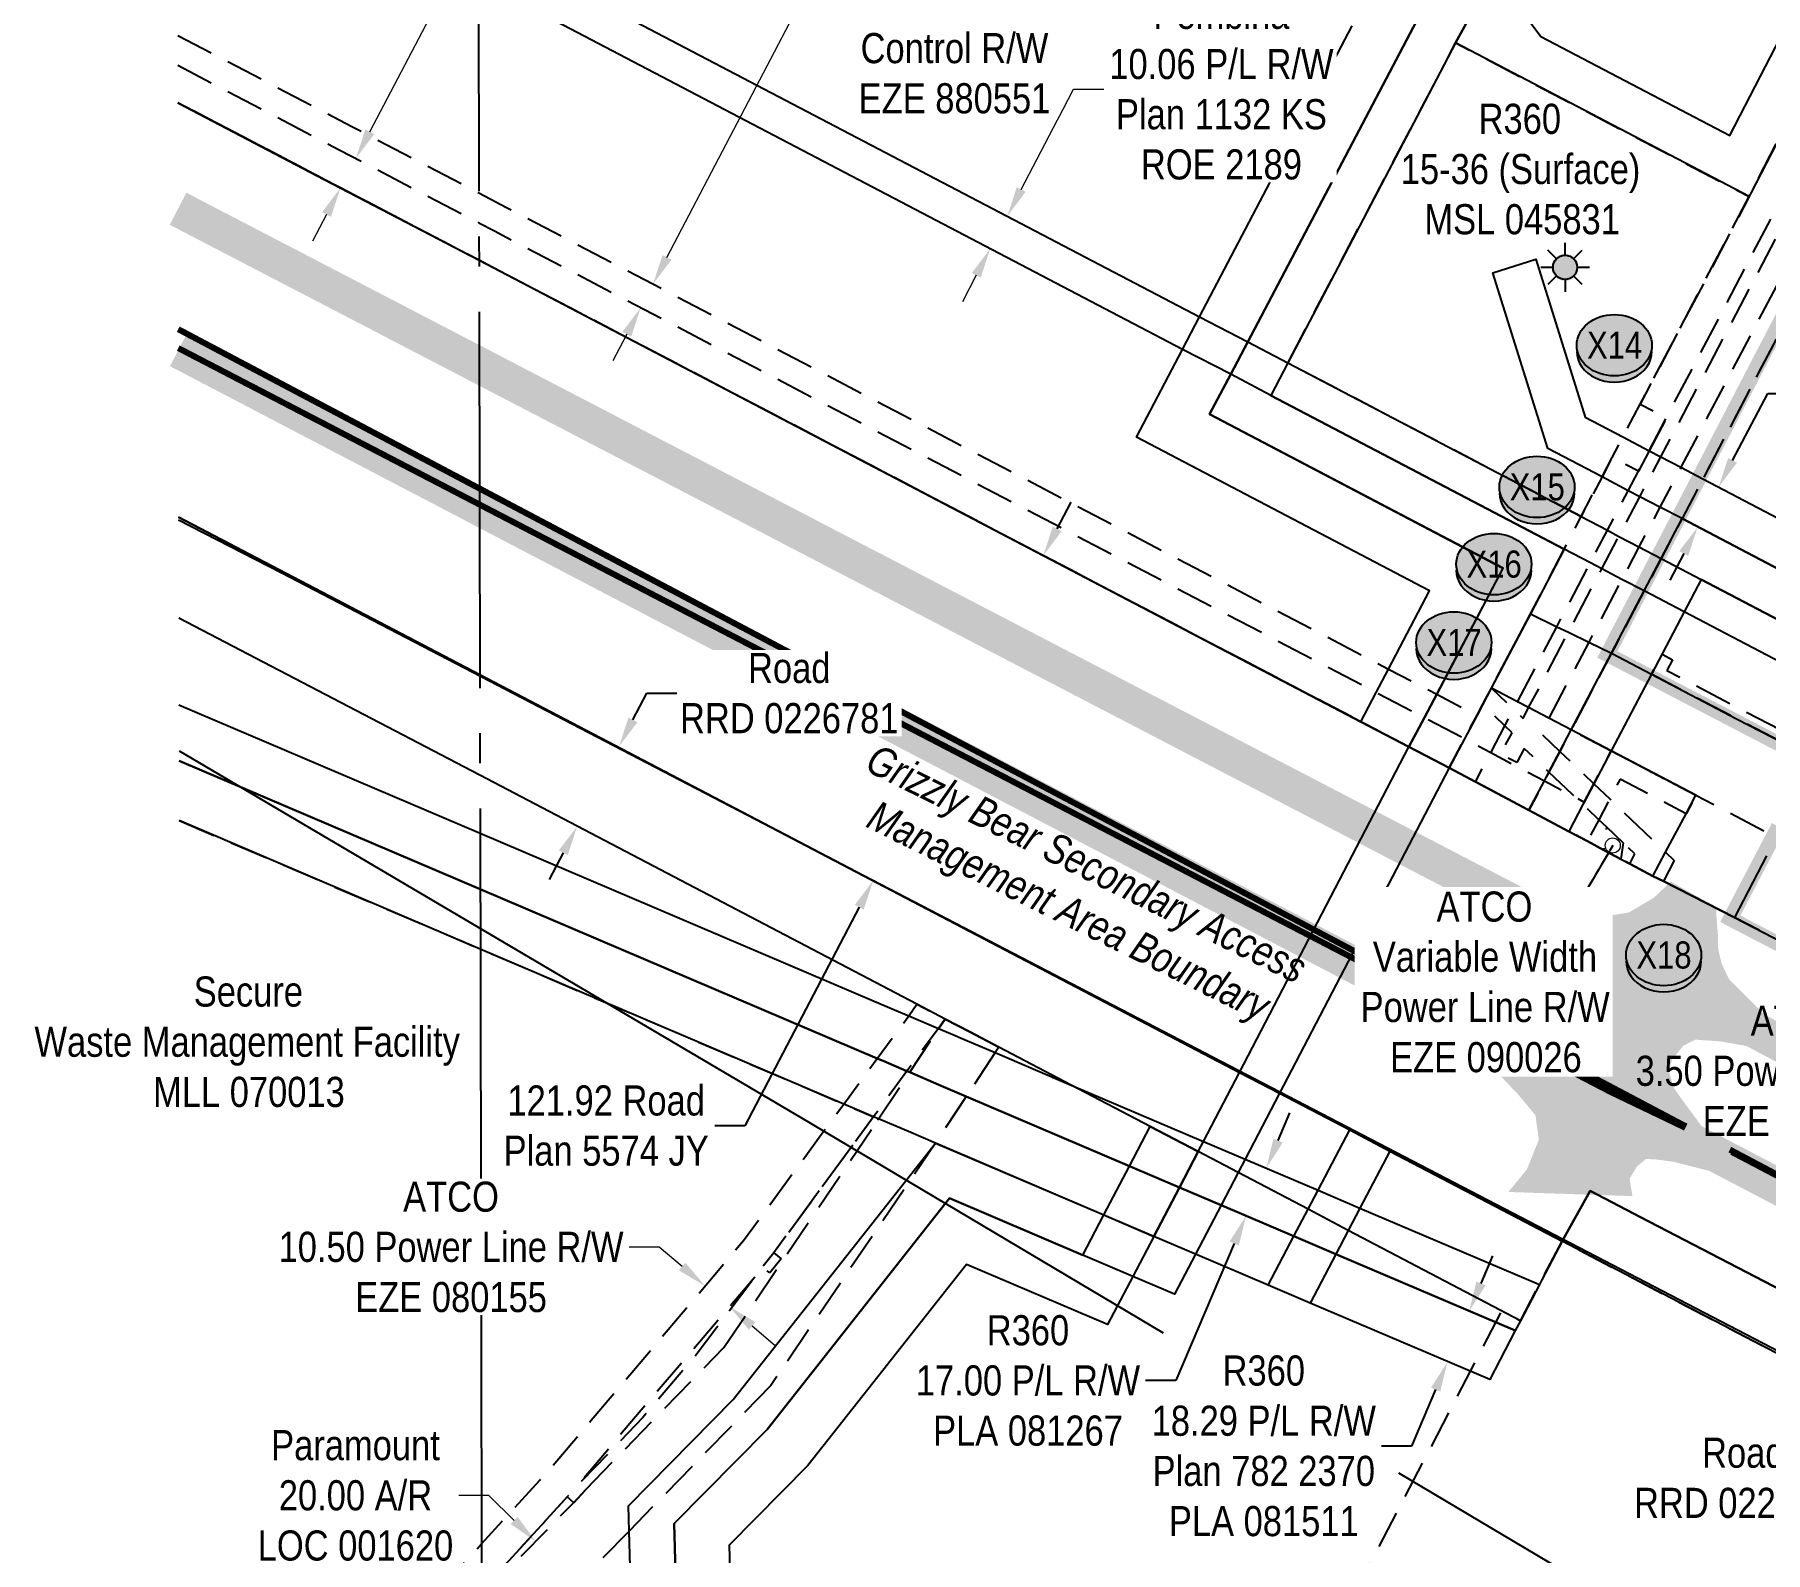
# Model space of a CAD drawing. Extents: x 507881 to 521259, y 6022177 to 6031356.
# Drawn here: x 508687 to 509262, y 6028867 to 6029371 of the extents above; entities that cross this region are included whole.
import ezdxf
from ezdxf.enums import TextEntityAlignment as Align

# ---------------------------------------------------------------- set-up
doc = ezdxf.new("R2010")
doc.units = 0
doc.header["$LTSCALE"] = 5
doc.header["$PDMODE"] = 3
doc.header["$PDSIZE"] = 30
for name, pattern in [('DASHDOT2', [12.7, 6.35, -3.175, 0, -3.175]), ('foc-ACCESSROAD', [3.75, 2.5, -1.25]), ('foc-FLOWLINE', [3.75, 2.5, -1.25]), ('foc-QUARTERLINE', [33, 25, -3, 2, -3])]:
    doc.linetypes.add(name, pattern=pattern)
doc.layers.get('Defpoints').update_dxf_attribs({"color": 9})
for name, color, linetype in [('AS-ROADS', 254, 'Continuous'), ('AS-TELUS', 224, 'foc-TEL'), ('AS-WILDLIFE', 131, 'DASHDOT2'), ('C-RW', 13, 'Continuous'), ('F-AR', 190, 'foc-ACCESSROAD'), ('F-EZE', 190, 'foc-FLOWLINE'), ('F-RW', 190, 'Continuous'), ('F-WS', 190, 'foc-ACCESSROAD'), ('F-WS-S', 190, 'Continuous'), ('L-QSEC', 8, 'foc-QUARTERLINE'), ('L-TITLEDB', 4, 'Continuous'), ('L-TITLEDB-T', 4, 'Continuous'), ('P-CROSSINGS', 250, 'Continuous')]:
    doc.layers.add(name, color=color, linetype=linetype)
for name, color, linetype, lineweight in [('F-AR-T', 190, 'Continuous', 9), ('F-EZE-T', 190, 'Continuous', 9), ('F-RW-T', 190, 'Continuous', 9)]:
    doc.layers.add(name, color=color, linetype=linetype, lineweight=lineweight)
doc.layers.add('P-PROPOSED-WL1', color=7, linetype='Continuous', true_color=0xff1414)
doc.layers.add('P-PROPOSED-WL5', color=7, linetype='Continuous', true_color=0xbe647c)
doc.styles.add('240', font='ARIALN.TTF', dxfattribs={"height": 30})
doc.styles.add('80CG', font='ARIALN.TTF', dxfattribs={"height": 10})
doc.styles.add('80L', font='ARIALN.TTF', dxfattribs={"height": 10})
doc.styles.add('Crossing', font='ARIALN.TTF', dxfattribs={"height": 10})
doc.styles.add('foc-LtypeFont', font='ARIALN.TTF', dxfattribs={"height": 7.35})
doc.linetypes.add('foc-TEL', pattern='A,2,-1,["T",foc-LtypeFont,S=0.2,R=0,X=-0.425,Y=-0.75],-1.24,8', length=12.24)
doc.dimstyles.new('Compass 5 000', dxfattribs={"dimscale": 5, "dimtxt": 9, "dimasz": 2, "dimexe": 0.2, "dimexo": 0.0625, "dimgap": 0.5, "dimtad": 0, "dimtih": 1, "dimtoh": 1, "dimzin": 0, "dimdsep": 46, "dimtxsty": '80CG', "dimcen": 0.1, "dimse1": 1, "dimse2": 1, "dimclrd": 256, "dimclrt": 256, "dimaunit": 1, "dimadec": 4, "dimazin": 0, "dimtfac": 0.06, "dimtofl": 0, "dimtmove": 0, "dimatfit": 1, "dimfxl": 0.2, "dimtolj": 1, "dimtzin": 0, "dimlwd": -1, "dimarcsym": 0})

# ---------------------------------------------------------------- blocks, each defined once
blk = doc.blocks.new('*D1295')
at = {"layer": 'Defpoints', "color": 0, "transparency": 16777216}
for p in [(509246.53, 6029220.88), (509270.31, 6029208.41), (509263.39, 6029195.19)]:
    blk.add_point(p, dxfattribs=at)
at = {"layer": 'F-RW', "transparency": 16777216}
for p, q in [((509251.17, 6029229.73), (509262.83, 6029252)), ((509262.83, 6029252), (509272.83, 6029252)), ((509234.96, 6029198.79), (509230.32, 6029189.94))]:
    blk.add_line(p, q, dxfattribs=at)
for points in [[(509249.69, 6029230.51), (509252.64, 6029228.96), (509246.53, 6029220.88)], [(509233.48, 6029199.57), (509236.43, 6029198.02), (509239.6, 6029207.65)]]:
    blk.add_solid(points, dxfattribs=at)
at = {"layer": 'F-RW', "transparency": 16777216, "insert": (509311.92, 6029252), "char_height": 10, "attachment_point": 5, "style": '80CG'}
blk.add_mtext('\\A1;R360\\P15.00 P/L R/W\\PLOC 160777', dxfattribs=at)
blk = doc.blocks.new('*D1297')
at = {"layer": 'Defpoints', "color": 0, "transparency": 16777216}
for p in [(508937.35, 6029349.02), (508931.7, 6029338.23), (509004.58, 6029300.07)]:
    blk.add_point(p, dxfattribs=at)
at = {"layer": 'F-RW-T', "transparency": 16777216}
for p, q in [((509014.87, 6029319.73), (509032.28, 6029352.99)), ((509032.28, 6029352.99), (509042.28, 6029352.99)), ((508999.94, 6029291.21), (508995.3, 6029282.35))]:
    blk.add_line(p, q, dxfattribs=at)
for points in [[(509013.39, 6029320.5), (509016.34, 6029318.95), (509010.23, 6029310.87)], [(508998.46, 6029291.98), (509001.41, 6029290.44), (509004.58, 6029300.07)]]:
    blk.add_solid(points, dxfattribs=at)
at = {"layer": 'F-RW-T', "transparency": 16777216, "insert": (509081.37, 6029352.99), "char_height": 10, "attachment_point": 5, "style": '80CG', "bg_fill": 3, "box_fill_scale": 1.1, "bg_fill_color": 256, "bg_fill_true_color": 13158600, "bg_fill_transparency": 0}
blk.add_mtext('\\A1;Pembina\\P10.06 P/L R/W\\PPlan 1132 KS\\PROE 2189', dxfattribs=at)
blk = doc.blocks.new('*D1300')
at = {"layer": 'Defpoints', "color": 0, "transparency": 16777216}
for p in [(509315.44, 6029111.26), (509317.06, 6029114.36), (509368.94, 6029083.23)]:
    blk.add_point(p, dxfattribs=at)
at = {"layer": 'F-EZE-T', "transparency": 16777216}
for p, q in [((509375.21, 6029095.19), (509379.85, 6029104.05)), ((509364.3, 6029074.37), (509339.44, 6029026.91)), ((509339.44, 6029026.91), (509329.44, 6029026.91))]:
    blk.add_line(p, q, dxfattribs=at)
for points in [[(509373.73, 6029095.96), (509376.69, 6029094.42), (509370.57, 6029086.33)], [(509362.83, 6029075.15), (509365.78, 6029073.6), (509368.94, 6029083.23)]]:
    blk.add_solid(points, dxfattribs=at)
at = {"layer": 'F-EZE-T', "transparency": 16777216, "insert": (509273.1, 6029026.91), "char_height": 10, "attachment_point": 5, "style": '80CG'}
blk.add_mtext('\\A1;ATCO\\P3.50 Power Line R/W\\PEZE 170143', dxfattribs=at)
blk = doc.blocks.new('*D1302')
at = {"layer": 'Defpoints', "color": 0, "transparency": 16777216}
for p in [(508788.73, 6029320.27), (508991.72, 6029226.47), (508986.62, 6029216.72)]:
    blk.add_point(p, dxfattribs=at)
at = {"layer": 'F-EZE-T', "transparency": 16777216}
for p, q in [((508798.46, 6029338.88), (508838.28, 6029414.98)), ((508838.28, 6029414.98), (508848.28, 6029414.98)), ((508784.09, 6029311.41), (508779.45, 6029302.55))]:
    blk.add_line(p, q, dxfattribs=at)
for points in [[(508796.99, 6029339.65), (508799.94, 6029338.11), (508793.83, 6029330.02)], [(508782.61, 6029312.18), (508785.57, 6029310.64), (508788.73, 6029320.27)]]:
    blk.add_solid(points, dxfattribs=at)
at = {"layer": 'F-EZE-T', "transparency": 16777216, "insert": (508907.42, 6029414.98), "char_height": 10, "attachment_point": 5, "style": '80CG'}
blk.add_mtext('\\A1;ATCO\\P11.00 Power Line R/W\\PEZE 140319', dxfattribs=at)
blk = doc.blocks.new('*D1303')
at = {"layer": 'Defpoints', "color": 0, "transparency": 16777216}
for p in [(509069.6, 6029173.3), (508965.69, 6029090.15), (509013.11, 6029065.34)]:
    blk.add_point(p, dxfattribs=at)
at = {"layer": 'L-TITLEDB-T', "transparency": 16777216}
for p, q in [((509026.82, 6029206.98), (509031.46, 6029215.84)), ((508961.05, 6029081.29), (508923.08, 6029008.72)), ((508923.08, 6029008.72), (508913.08, 6029008.72))]:
    blk.add_line(p, q, dxfattribs=at)
for points in [[(509025.34, 6029207.75), (509028.3, 6029206.2), (509022.18, 6029198.12)], [(508959.58, 6029082.07), (508962.53, 6029080.52), (508965.69, 6029090.15)]]:
    blk.add_solid(points, dxfattribs=at)
at = {"layer": 'L-TITLEDB-T', "transparency": 16777216, "insert": (508876.99, 6029008.72), "char_height": 10, "attachment_point": 5, "style": '80CG'}
blk.add_mtext('\\A1;121.92 Road\\PPlan 5574 JY', dxfattribs=at)
blk = doc.blocks.new('*D1304')
at = {"layer": 'Defpoints', "color": 0, "transparency": 16777216}
for p in [(508867.38, 6029108.25), (509175.38, 6028980.43), (509161.54, 6028954.02)]:
    blk.add_point(p, dxfattribs=at)
at = {"layer": 'L-TITLEDB-T', "transparency": 16777216}
for p, q in [((508885.87, 6029143.52), (508890.52, 6029152.38)), ((508890.52, 6029152.38), (508900.52, 6029152.38)), ((508862.74, 6029099.4), (508858.09, 6029090.54))]:
    blk.add_line(p, q, dxfattribs=at)
for points in [[(508884.4, 6029144.3), (508887.35, 6029142.75), (508881.23, 6029134.66)], [(508861.26, 6029100.17), (508864.21, 6029098.62), (508867.38, 6029108.25)]]:
    blk.add_solid(points, dxfattribs=at)
at = {"layer": 'L-TITLEDB-T', "transparency": 16777216, "insert": (508937.81, 6029152.38), "char_height": 10, "attachment_point": 5, "style": '80CG', "bg_fill": 3, "box_fill_scale": 1.1, "bg_fill_color": 256, "bg_fill_true_color": 13158600, "bg_fill_transparency": 0}
blk.add_mtext('\\A1;Road\\PRRD 0226781', dxfattribs=at)
blk = doc.blocks.new('*D1305')
at = {"layer": 'Defpoints', "color": 0, "transparency": 16777216}
for p in [(509299.82, 6028937.25), (509290.87, 6028920.11), (509311.28, 6028909.45)]:
    blk.add_point(p, dxfattribs=at)
at = {"layer": 'L-TITLEDB-T', "transparency": 16777216}
for p, q in [((509324.86, 6028935.47), (509329.48, 6028944.33)), ((509306.65, 6028900.59), (509302.03, 6028891.72)), ((509302.03, 6028891.72), (509292.03, 6028891.72))]:
    blk.add_line(p, q, dxfattribs=at)
for points in [[(509323.38, 6028936.24), (509326.33, 6028934.69), (509320.23, 6028926.6)], [(509305.18, 6028901.36), (509308.13, 6028899.82), (509311.28, 6028909.45)]]:
    blk.add_solid(points, dxfattribs=at)
at = {"layer": 'L-TITLEDB-T', "transparency": 16777216, "insert": (509254.73, 6028891.72), "char_height": 10, "attachment_point": 5, "style": '80CG'}
blk.add_mtext('\\A1;Road\\PRRD 0226781', dxfattribs=at)
blk = doc.blocks.new('*D1307')
at = {"layer": 'Defpoints', "color": 0, "transparency": 16777216}
for p in [(509089.55, 6028978.82), (509143.87, 6028974.31), (509137.14, 6028958.52)]:
    blk.add_point(p, dxfattribs=at)
at = {"layer": 'F-RW', "transparency": 16777216}
for p, q in [((509100.21, 6029003.8), (509104.13, 6029013)), ((509085.63, 6028969.62), (509066.2, 6028924.06)), ((509066.2, 6028924.06), (509056.2, 6028924.06))]:
    blk.add_line(p, q, dxfattribs=at)
for points in [[(509098.67, 6029004.46), (509101.74, 6029003.15), (509096.28, 6028994.61)], [(509084.09, 6028970.27), (509087.16, 6028968.96), (509089.55, 6028978.82)]]:
    blk.add_solid(points, dxfattribs=at)
at = {"layer": 'F-RW', "transparency": 16777216, "insert": (509017.11, 6028924.06), "char_height": 10, "attachment_point": 5, "style": '80CG'}
blk.add_mtext('\\A1;R360\\P17.00 P/L R/W\\PPLA 081267', dxfattribs=at)
blk = doc.blocks.new('*D1308')
at = {"layer": 'Defpoints', "color": 0, "transparency": 16777216}
for p in [(509087.58, 6028979.66), (509080.38, 6028962.79), (509156.46, 6028930.28)]:
    blk.add_point(p, dxfattribs=at)
at = {"layer": 'F-RW', "transparency": 16777216}
for p, q in [((509167.6, 6028956.34), (509171.53, 6028965.54)), ((509152.53, 6028921.08), (509144.52, 6028902.34)), ((509144.52, 6028902.34), (509134.52, 6028902.34))]:
    blk.add_line(p, q, dxfattribs=at)
for points in [[(509166.06, 6028956.99), (509169.13, 6028955.69), (509163.67, 6028947.14)], [(509151, 6028921.74), (509154.06, 6028920.43), (509156.46, 6028930.28)]]:
    blk.add_solid(points, dxfattribs=at)
at = {"layer": 'F-RW', "transparency": 16777216, "insert": (509095.44, 6028902.34), "char_height": 10, "attachment_point": 5, "style": '80CG'}
blk.add_mtext('\\A1;R360\\P18.29 P/L R/W\\PPlan 782 2370\\PPLA 081511', dxfattribs=at)
blk = doc.blocks.new('*D1310')
at = {"layer": 'Defpoints', "color": 0, "transparency": 16777216}
for p in [(508909.85, 6028955.5), (508883.11, 6028923.96), (508891.15, 6028917.15)]:
    blk.add_point(p, dxfattribs=at)
at = {"layer": 'F-EZE-T', "transparency": 16777216}
for p, q in [((508894.59, 6028968.43), (508884.59, 6028968.43)), ((508902.22, 6028961.96), (508894.59, 6028968.43)), ((508925.51, 6028942.21), (508933.14, 6028935.75))]:
    blk.add_line(p, q, dxfattribs=at)
for points in [[(508903.3, 6028963.23), (508901.14, 6028960.69), (508909.85, 6028955.5)], [(508926.59, 6028943.49), (508924.43, 6028940.94), (508917.88, 6028948.68)]]:
    blk.add_solid(points, dxfattribs=at)
at = {"layer": 'F-EZE-T', "transparency": 16777216, "insert": (508825.45, 6028968.43), "char_height": 10, "attachment_point": 5, "style": '80CG', "bg_fill": 3, "box_fill_scale": 1.1, "bg_fill_color": 256, "bg_fill_true_color": 13158600, "bg_fill_transparency": 0}
blk.add_mtext('\\A1;ATCO\\P10.50 Power Line R/W\\PEZE 080155', dxfattribs=at)
blk = doc.blocks.new('*D1311')
at = {"layer": 'Defpoints', "color": 0, "transparency": 16777216}
for p in [(508853.5, 6028870.59), (508853.54, 6028870.63), (508867.66, 6028856.7)]:
    blk.add_point(p, dxfattribs=at)
at = {"layer": 'F-AR-T', "transparency": 16777216}
for p, q in [((508837.99, 6028885.9), (508827.99, 6028885.9)), ((508846.4, 6028877.64), (508837.99, 6028885.9)), ((508874.83, 6028849.73), (508881.96, 6028842.72))]:
    blk.add_line(p, q, dxfattribs=at)
for points in [[(508847.57, 6028878.83), (508845.24, 6028876.45), (508853.54, 6028870.63)], [(508875.99, 6028850.92), (508873.66, 6028848.54), (508867.69, 6028856.74)]]:
    blk.add_solid(points, dxfattribs=at)
at = {"layer": 'F-AR-T', "transparency": 16777216, "insert": (508793.7, 6028885.9), "char_height": 10, "attachment_point": 5, "style": '80CG'}
blk.add_mtext('\\A1;Paramount\\P20.00 A/R\\PLOC 001620', dxfattribs=at)
blk = doc.blocks.new('GAS')
h = blk.add_hatch(color=255)
h.dxf.hatch_style = 1
edge = h.paths.add_edge_path()
edge.add_arc((0, 0), 0.9, 0, 360)
for p, q in [((0, 0.81), (0, 1.62)), ((-0.81, 0), (-1.62, 0)), ((-0.57, 0.57), (-1.14, 1.14)), ((0.57, 0.57), (1.14, 1.14)), ((1.62, 0), (0.81, 0)), ((-0.57, -0.57), (-1.14, -1.14)), ((0, -0.81), (0, -1.62)), ((1.14, -1.14), (0.57, -0.57))]:
    blk.add_line(p, q)
blk.add_circle((0, 0), 0.8)
blk = doc.blocks.new('xing2')
h = blk.add_hatch(color=50)
h.dxf.hatch_style = 1
edge = h.paths.add_edge_path()
edge.add_ellipse((0, 0), major_axis=(-12.5, 0), ratio=0.816297, start_angle=0, end_angle=360)
h = blk.add_hatch(color=250)
h.dxf.hatch_style = 1
edge = h.paths.add_edge_path()
edge.add_ellipse((0, -2.05), major_axis=(-12.5, 0), ratio=0.816297, start_angle=0, end_angle=180)
edge.add_line((12.5, -2.05), (12.5, 0))
edge.add_ellipse((0, 0), major_axis=(-12.5, 0), ratio=0.816297, start_angle=0, end_angle=180, ccw=False)
edge.add_line((-12.5, 0), (-12.5, -2.05))
at = {"color": 250}
blk.add_ellipse((0, 0), major_axis=(-12.5, 0), ratio=0.816297, dxfattribs=at)
blk.add_ellipse((0, -2.05), major_axis=(-12.5, 0), ratio=0.816297, start_param=0, end_param=3.141593, dxfattribs=at)
at = {"color": 250, "style": 'Crossing'}
blk.add_attdef('CROSSING', text='', height=9, dxfattribs=at).set_placement((0.09, 0.02), align=Align.MIDDLE_CENTER)
at = {"color": 250, "style": 'Crossing', "flags": 1}
for tag, p in [('OWNER', (0.09, -12.49)), ('DESCRIPTION', (0.09, -25.77)), ('LOCATION', (0.09, -39.3)), ('DWG_REF', (0.09, -52.84))]:
    blk.add_attdef(tag, text='', height=9, dxfattribs=at).set_placement(p, align=Align.MIDDLE_CENTER)
blk = doc.blocks.new('*D1619')
at = {"layer": 'Defpoints', "color": 0, "transparency": 16777216}
for p in [(508888.47, 6029280.5), (509108.06, 6029175.53), (509103.98, 6029167.73)]:
    blk.add_point(p, dxfattribs=at)
at = {"layer": 'F-EZE-T', "transparency": 16777216}
for p, q in [((508897.19, 6029297.16), (508937.89, 6029374.94)), ((508937.89, 6029374.94), (508947.89, 6029374.94)), ((508883.84, 6029271.64), (508879.2, 6029262.78))]:
    blk.add_line(p, q, dxfattribs=at)
for points in [[(508895.71, 6029297.93), (508898.67, 6029296.38), (508892.55, 6029288.3)], [(508882.36, 6029272.41), (508885.31, 6029270.86), (508888.47, 6029280.5)]]:
    blk.add_solid(points, dxfattribs=at)
at = {"layer": 'F-EZE-T', "transparency": 16777216, "insert": (508992.69, 6029374.94), "char_height": 10, "attachment_point": 5, "style": '80CG', "bg_fill": 3, "box_fill_scale": 1.1, "bg_fill_color": 256, "bg_fill_true_color": 13158600, "bg_fill_transparency": 0}
blk.add_mtext('\\A1;ATCO\\P19.80 Vegetation\\PControl R/W\\PEZE 880551', dxfattribs=at)

msp = doc.modelspace()

# ---------------------------------------------------------------- hatches: boundary and pattern name
at = {"layer": 'AS-ROADS'}
h = msp.add_hatch(color=256, dxfattribs=at)
h.dxf.hatch_style = 1
h.paths.add_polyline_path([(509176.685, 6028986.722), (509182.86, 6028994.24), (509186.813, 6029004.165), (509185.66, 6029012.232), (509179.894, 6029019.147), (509169.01, 6029030.57), (509157.971, 6029038.386), (509162.465, 6029049.57), (509166.015, 6029048.192), (509171.42, 6029047.652), (509178.446, 6029046.032), (509186.374, 6029045.312), (509193.76, 6029044.412), (509199.706, 6029045.312), (509201.572, 6029048.778), (509200.783, 6029053.62), (509199.318, 6029059.026), (509194.481, 6029065.837), (509191.238, 6029068.898), (509188.874, 6029070.476), (509194.416, 6029081.113), (509199.319, 6029080.136), (509205.869, 6029078.998), (509209.856, 6029078.429), (509216.691, 6029079.567), (509224.949, 6029084.405), (509230.645, 6029089.813), (509245.738, 6029081.275), (509245.738, 6029079.282), (509246.308, 6029071.883), (509246.308, 6029067.898), (509247.447, 6029062.776), (509250.01, 6029057.368), (509256.56, 6029050.822), (509261.687, 6029045.666), (509255.826, 6029035.199), (509247.113, 6029036.749), (509238.839, 6029037.319), (509234.845, 6029035.323), (509231.136, 6029030.761), (509229.995, 6029027.055), (509231.421, 6029021.637), (509234.845, 6029016.79), (509240.878, 6029008.578), (509243.416, 6028993.718), (509231.489, 6028996.766), (509225.821, 6028997.519), (509222.415, 6028997.698), (509219.41, 6028995.186), (509216.926, 6028991.125), (509217.925, 6028985.352)])

# ---------------------------------------------------------------- linework, layer by layer
at = {"layer": 'AS-ROADS', "const_width": 11.994, "flags": 128}
for points in [[(512981.297, 6027092.85), (512389.708, 6027397.949), (509542.538, 6028889.171), (509222.845, 6029059.574), (508734.761, 6029313.323)], [(512881.705, 6027091.685), (512371.514, 6027365.123), (509203.316, 6029021.449), (508734.851, 6029266.342)]]:
    msp.add_lwpolyline(points, dxfattribs=at)
at = {"layer": 'AS-TELUS', "flags": 128}
for points in [[(508734.96, 6029210.017), (508768.974, 6029192.46), (509346.679, 6028892.143), (510548.876, 6028267.224)], [(508735.108, 6029133.23), (508941.843, 6029011.325), (509062.03, 6028939.894)], [(509140.184, 6028893.445), (509379.256, 6028751.359)]]:
    msp.add_lwpolyline(points, dxfattribs=at)
at = {"layer": 'AS-WILDLIFE', "const_width": 2, "flags": 128}
for points in [[(508734.839, 6029273.301), (509235.731, 6029008.472)], [(508734.851, 6029267.03), (508863.936, 6029200), (509210.728, 6029019.918), (509214.799, 6029017.967), (509235.503, 6029008.042)], [(509250.267, 6029000.786), (509377.028, 6028933.765)], [(509250.945, 6028999.999), (509300, 6028974.23), (509351.863, 6028946.985), (509377.028, 6028933.765), (509572.592, 6028830.367), (509572.592, 6028830.367), (509886.747, 6028664.268), (510348.188, 6028423.235), (511236.993, 6027958.969), (511644.763, 6027747.316), (512133.745, 6027493.509), (512772.226, 6027151.862), (512881.131, 6027091.745)]]:
    msp.add_lwpolyline(points, dxfattribs=at)
at = {"layer": 'C-RW'}
for points in [[(508887.073, 6028787.701), (508884.604, 6028874.111), (508884.351, 6028882.5), (508919.162, 6028917.76), (508986.409, 6029002.942), (509042.272, 6028979.08), (509058.881, 6028971.984), (509067.409, 6028988.26), (509073.623, 6029000.119), (509075.395, 6029003.499), (509087.424, 6029026.456), (509143.651, 6029134.549), (509148.79, 6029144.288), (509152.898, 6029152.072), (509174.922, 6029193.896), (509077.457, 6029245.051), (509084.453, 6029258.344), (509090.124, 6029269.122), (509146.159, 6029375.645), (509133.39, 6029392.647), (509088.232, 6029594.34), (509093.307, 6029611.554), (509095.282, 6029618.259), (509097.571, 6029626.025)], [(509163.847, 6029377.073), (509159.174, 6029368.377), (509145.195, 6029341.737), (509103.393, 6029262.091), (509097.752, 6029251.289), (509195.203, 6029200.225), (509184.053, 6029178.729), (509171.03, 6029154.091), (509168.118, 6029148.572), (509166.274, 6029145.073), (509162.168, 6029137.287), (509157.039, 6029127.555), (509100.715, 6029019.502), (509089.238, 6028997.6), (509086.907, 6028993.151), (509081.251, 6028982.356), (509072.714, 6028966.064), (509065.748, 6028952.771), (509051.908, 6028958.679), (509035.295, 6028965.769), (508991.075, 6028984.649), (508930.42, 6028907.813), (508899.558, 6028876.553), (508902.061, 6028787.741)]]:
    msp.add_lwpolyline(points, dxfattribs=at)
at = {"layer": 'F-AR', "flags": 128}
msp.add_lwpolyline([(510003.195, 6031354.196), (509999.417, 6031254.224), (509999.346, 6031252.341), (509968.836, 6030882.54), (509959.059, 6030752.116), (509979.676, 6030683.949), (509980.341, 6030678.574), (509982.352, 6030663.692), (509985.533, 6030639.613), (509885.541, 6030449.715), (509799.02, 6030285.407), (509768.985, 6030228.367), (509697.207, 6030092.045), (509687.887, 6030074.347), (509548.251, 6029809.179), (509536.725, 6029787.519), (509461.459, 6029647.573), (509449.765, 6029625.834), (509444.098, 6029614.861), (509353.348, 6029439.179), (509352.887, 6029438.286), (509344.96, 6029422.942), (509344.625, 6029422.293), (509283.899, 6029304.741), (509241.316, 6029223.606), (509234.394, 6029210.412), (509227.429, 6029197.148), (509221.766, 6029186.359), (509210.92, 6029165.695), (509197.541, 6029140.204), (509193.804, 6029133.083), (509190.179, 6029126.177), (509188.658, 6029123.276), (509183.532, 6029113.512), (509165.751, 6029122.936), (509170.88, 6029132.698), (509175.508, 6029141.526), (509178.41, 6029147.055), (509179.714, 6029149.541), (509192.804, 6029174.482), (509203.937, 6029195.694), (509209.609, 6029206.5), (509216.522, 6029219.672), (509219.92, 6029226.145), (509223.49, 6029232.946), (509229.216, 6029243.857), (509266.049, 6029314.034), (509326.763, 6029431.635), (509335.226, 6029447.945), (509418.096, 6029608.374), (509421.337, 6029614.644), (509431.821, 6029634.945), (509438.597, 6029647.507), (509499.619, 6029760.705), (509515.461, 6029790.39), (509557.576, 6029869.436), (509566.985, 6029887.102), (509667.135, 6030085.283), (509676.156, 6030103.136), (509681.292, 6030113.3), (509768.878, 6030277.103), (509798.915, 6030333.279), (509861.139, 6030449.647), (509964.721, 6030643.371), (509962.17, 6030662.345), (509960.163, 6030677.206), (509960.04, 6030678.179), (509938.745, 6030749.96), (509943.716, 6030816.471), (509944.462, 6030826.45), (509945.781, 6030844.097), (509951.892, 6030925.865), (509976.426, 6031254.159), (509976.467, 6031254.728), (509977.484, 6031274.058), (509981.693, 6031354.134)], dxfattribs=at)
msp.add_lwpolyline([(509623.634, 6028917.61), (509632.012, 6028913.235), (509634.392, 6028917.787), (509633.43, 6028943.948), (509632.964, 6028955.214), (509630.917, 6028958.457), (509630.519, 6029015.571), (509636.357, 6029015.582), (509662.654, 6029015.636), (509662.852, 6028929.34), (509662.928, 6028897.087), (509666.77, 6028895.079), (509815.473, 6028817.393), (509866.925, 6028790.476), (509991.404, 6028725.361), (510009.184, 6028716.061), (510024.082, 6028708.266), (510057.671, 6028690.695), (510251.445, 6028589.329), (510458.681, 6028481.058), (510700.482, 6028354.729), (510719.903, 6028344.584), (510934.017, 6028232.749), (511224.096, 6028081.249), (511260.787, 6028062.066), (511290.985, 6028046.276), (511291.944, 6028045.774), (511296.91, 6028043.178), (511396.391, 6027991.155), (511901.392, 6027727.088), (512083.146, 6027632.913), (512205.325, 6027569.608), (512191.451, 6027543.028), (512083.236, 6027599.097), (511888.222, 6027700.143), (511697.417, 6027799.933), (511332.082, 6027990.956), (511291.068, 6028012.401), (511269.555, 6028023.649), (511264.59, 6028026.246), (511260.87, 6028028.192), (511211.456, 6028054.026), (510869.647, 6028232.543), (510705.535, 6028318.268), (510700.562, 6028320.864), (510458.759, 6028447.19), (510238.561, 6028562.232), (510057.745, 6028656.815), (510012.501, 6028680.487), (510007.024, 6028683.351), (509997.602, 6028688.28), (509979.822, 6028697.581), (509815.554, 6028783.516), (509802.644, 6028790.275), (509780.361, 6028801.929), (509666.842, 6028861.217), (509663.006, 6028863.221), (509636.65, 6028876.984), (509618.117, 6028886.661), (509609.292, 6028891.269), (509607.316, 6028892.301), (509500.311, 6028948.176), (509494.995, 6028950.952), (509267.818, 6029069.59), (509251.766, 6029077.91), (509228.184, 6029089.917), (509224.723, 6029091.679), (509217.01, 6029095.767), (509214.092, 6029097.313), (509208.432, 6029100.313), (509202.974, 6029103.206), (509196.788, 6029106.485), (509183.532, 6029113.512), (509165.751, 6029122.936), (509157.039, 6029127.555), (509162.168, 6029137.287), (509166.274, 6029145.073), (509168.118, 6029148.572), (509171.031, 6029154.09), (509184.052, 6029178.729), (509195.203, 6029200.231), (509200.864, 6029211.056), (509204.579, 6029218.132), (509207.821, 6029224.303), (509211.184, 6029230.718), (509214.755, 6029237.522), (509220.481, 6029248.431), (509256.655, 6029317.349), (509257.334, 6029318.664), (509317.93, 6029435.95), (509326.313, 6029452.192), (509409.351, 6029612.929), (509406.308, 6029614.502), (509401.396, 6029617.07), (509383.889, 6029626.048), (509394.886, 6029647.381), (509397.625, 6029652.7), (509407.862, 6029647.418), (509431.821, 6029634.945), (509449.765, 6029625.834), (509444.098, 6029614.861), (509353.348, 6029439.179), (509352.887, 6029438.286), (509344.96, 6029422.942), (509344.625, 6029422.293), (509283.899, 6029304.741), (509241.316, 6029223.606), (509234.394, 6029210.412), (509227.429, 6029197.148), (509221.766, 6029186.359), (509210.92, 6029165.695), (509197.541, 6029140.204), (509210.834, 6029133.248), (509239.018, 6029118.501), (509265.696, 6029104.544), (509282.187, 6029095.912), (509500.004, 6028982.165), (509621.21, 6028918.875), (509623.634, 6028917.61)], close=True, dxfattribs=at)
at = {"layer": 'F-AR'}
msp.add_lwpolyline([(508835.595, 6028852.353), (508866.212, 6028883.538), (508870.303, 6028887.974), (508916.1, 6028935.072), (508967.252, 6029010.615), (508967.505, 6029010.994), (508977.815, 6029026.469), (508987.353, 6029040.965), (508989.608, 6029044.171), (508997.817, 6029039.867), (509007.393, 6029034.846), (509006.179, 6029033.002), (508996.61, 6029018.454), (508986.407, 6029002.938), (508931.672, 6028922.418), (508884.616, 6028874.112), (508835.65, 6028823.844)], dxfattribs=at)
at = {"layer": 'F-EZE', "flags": 128}
for points in [[(509404.731, 6029623.587), (509421.337, 6029614.644), (509421.969, 6029614.651), (509432.698, 6029609.077), (509346.314, 6029442.581), (509345.931, 6029441.843), (509337.89, 6029426.345), (509337.641, 6029425.865), (509276.554, 6029308.137), (509234.01, 6029227.434), (509227.019, 6029214.172), (509223.8, 6029208.067), (509220.074, 6029200.998), (509214.392, 6029190.22), (509203.388, 6029169.348), (509190.084, 6029144.109), (509187.46, 6029139.13), (509193.804, 6029133.083), (509205.097, 6029122.317), (509210.368, 6029117.292), (509228.938, 6029099.589), (509231.818, 6029096.845), (509228.184, 6029089.917), (509224.723, 6029091.679), (509217.01, 6029095.767), (509218.691, 6029098.997), (509214.774, 6029102.731), (509209.384, 6029107.869), (509206.743, 6029110.386), (509201.473, 6029115.411), (509199.005, 6029117.764), (509198.023, 6029118.7), (509190.179, 6029126.177), (509181.935, 6029134.035), (509179.487, 6029129.39), (509174.172, 6029132.178), (509177.899, 6029139.248), (509175.508, 6029141.526), (509168.118, 6029148.572), (509171.031, 6029154.09), (509178.41, 6029147.055), (509181.562, 6029144.051), (509183.429, 6029147.595), (509196.626, 6029172.628), (509207.737, 6029193.704), (509213.42, 6029204.482), (509217.146, 6029211.553), (509220.365, 6029217.658), (509227.357, 6029230.92), (509270.017, 6029311.846), (509331.069, 6029429.528), (509339.245, 6029445.264), (509339.551, 6029445.853), (509422.644, 6029606.006), (509418.096, 6029608.374), (509409.351, 6029612.929), (509406.308, 6029614.502), (509401.396, 6029617.07), (509404.731, 6029623.587)], [(509297.776, 6029124.466), (509381.283, 6029080.719), (509379.893, 6029077.494), (509377.072, 6029078.972), (509363.784, 6029085.933), (509296.161, 6029121.36), (509252.446, 6029143.932), (509224.209, 6029158.73), (509227.696, 6029165.372), (509231.239, 6029163.515), (509229.379, 6029159.973), (509254.061, 6029147.038), (509297.776, 6029124.466)], [(509214.774, 6029102.731), (509214.092, 6029097.314), (509208.433, 6029100.314), (509209.384, 6029107.869), (509214.774, 6029102.731)]]:
    msp.add_lwpolyline(points, close=True, dxfattribs=at)
for points in [[(508734.65, 6029370.904), (508792.535, 6029340.631), (508834.698, 6029318.57), (508843.921, 6029313.743), (509136.908, 6029160.438), (509152.898, 6029152.072), (509166.274, 6029145.073), (509162.168, 6029137.287), (509157.039, 6029127.555), (509143.65, 6029134.548), (509127.704, 6029142.903), (508834.741, 6029296.194), (508783.355, 6029323.082), (508734.693, 6029348.531)], [(508734.669, 6029360.961), (508788.455, 6029332.831), (508834.717, 6029308.625), (508839.84, 6029305.944), (509132.817, 6029152.644), (509148.79, 6029144.288), (509162.168, 6029137.287), (509170.892, 6029132.679), (509188.666, 6029123.262), (509199.005, 6029117.764), (509201.902, 6029116.228), (509205.097, 6029122.317), (509210.834, 6029133.248), (509239.018, 6029118.502), (509235.725, 6029112.323), (509213.785, 6029123.803), (509210.368, 6029117.292), (509206.743, 6029110.386), (509202.974, 6029103.206), (509196.788, 6029106.485), (509183.531, 6029113.511), (509165.751, 6029122.936), (509157.039, 6029127.555), (509143.65, 6029134.548), (509127.704, 6029142.903), (508834.741, 6029296.194), (508783.355, 6029323.082), (508734.693, 6029348.531)], [(508735.668, 6028842.036), (508783.234, 6028812.66), (508835.561, 6028869.839), (508854.925, 6028891.006), (508858.206, 6028894.59), (508919.552, 6028966.943), (508922.614, 6028970.556), (508948.459, 6029005.808), (508955.893, 6029015.947), (508966.992, 6029031.085), (508977.552, 6029045.205), (508980.161, 6029049.124), (508989.608, 6029044.171), (508987.327, 6029041.017), (508976.912, 6029026.854), (508965.814, 6029011.716), (508932.642, 6028966.47), (508935.078, 6028964.549), (508931.365, 6028959.835), (508928.908, 6028961.849), (508927.645, 6028960.003), (508880.611, 6028904.775), (508868.086, 6028889.885), (508870.31, 6028887.953), (508866.274, 6028883.493), (508864.062, 6028885.433), (508835.591, 6028854.315), (508805.451, 6028821.381), (508798.964, 6028814.292), (508788.404, 6028802.753), (508782.76, 6028796.583), (508782.103, 6028797.232), (508778.095, 6028800.853), (508775.012, 6028803.674), (508779.111, 6028808.153), (508735.681, 6028834.974)]]:
    msp.add_lwpolyline(points, dxfattribs=at)
at = {"layer": 'F-RW'}
for points in [[(509317.93, 6029435.95), (509257.334, 6029318.664), (509256.655, 6029317.349), (509159.175, 6029368.381), (509163.847, 6029377.073), (509147.33, 6029399.061), (509103.717, 6029593.82), (509108.988, 6029611.701), (509111.518, 6029620.291), (509113.046, 6029625.475)], [(509128.541, 6029624.939), (509125.857, 6029615.832), (509124.684, 6029611.849), (509119.242, 6029593.386), (509161.267, 6029405.484), (509181.597, 6029378.419), (509187.474, 6029370.567), (509250.242, 6029337.619), (509312.838, 6029458.775)], [(508734.488, 6029455.242), (508834.536, 6029402.858), (509074.128, 6029277.409), (509090.125, 6029269.12), (509103.393, 6029262.09), (509200.864, 6029211.056), (509209.609, 6029206.5), (509213.42, 6029204.482), (509220.074, 6029200.998), (509227.429, 6029197.148), (509240.72, 6029190.189), (509380.113, 6029117.202)], [(509374.472, 6029106.399), (509235.057, 6029179.398), (509221.766, 6029186.359), (509214.392, 6029190.22), (509207.737, 6029193.704), (509203.937, 6029195.694), (509195.203, 6029200.231), (509097.752, 6029251.289), (509084.454, 6029258.342), (509068.466, 6029266.618), (508834.562, 6029389.089), (508734.514, 6029441.472)], [(509146.159, 6029375.645), (509090.125, 6029269.12), (509084.454, 6029258.342), (509077.457, 6029245.051), (509174.891, 6029193.912), (509152.898, 6029152.072), (509148.79, 6029144.288), (509148.79, 6029144.288), (509143.65, 6029134.548), (509127.704, 6029142.903), (509132.817, 6029152.644), (509136.908, 6029160.438), (509150.515, 6029186.365), (509053.165, 6029237.461), (509068.466, 6029266.618), (509074.128, 6029277.409), (509124.842, 6029374.053)], [(509380.113, 6029117.202), (509240.72, 6029190.189), (509235.057, 6029179.398), (509224.208, 6029158.729), (509210.834, 6029133.248), (509205.097, 6029122.317), (509201.902, 6029116.228), (509201.473, 6029115.411), (509196.788, 6029106.485), (509183.532, 6029113.512), (509188.658, 6029123.276), (509190.179, 6029126.177), (509193.804, 6029133.083), (509197.541, 6029140.204), (509210.92, 6029165.695), (509221.766, 6029186.359), (509227.429, 6029197.148), (509234.394, 6029210.412), (509234.394, 6029210.412), (509321.016, 6029164.925)], [(508735.078, 6029148.562), (508835.107, 6029105.929), (508972.806, 6029047.229), (508977.552, 6029045.205), (508987.327, 6029041.017), (508991.361, 6029039.318), (508996.265, 6029037.228), (509006.179, 6029033.002), (509031.446, 6029022.231), (509075.395, 6029003.499), (509089.238, 6028997.6), (509113.451, 6028987.278), (509127.377, 6028981.343), (509186.977, 6028955.941), (509180.717, 6028943.964), (509178.998, 6028940.672), (509119.367, 6028966.101), (509105.442, 6028972.04), (509081.251, 6028982.356), (509067.409, 6028988.26), (509050.796, 6028995.345), (508996.61, 6029018.454), (508987.511, 6029022.334), (508977.815, 6029026.469), (508976.912, 6029026.854), (508968.957, 6029030.247), (508966.992, 6029031.085), (508835.143, 6029087.319), (508735.114, 6029129.976)], [(508735.114, 6029129.976), (508835.143, 6029087.319), (508966.992, 6029031.085), (508968.957, 6029030.247), (508976.912, 6029026.854), (508977.815, 6029026.469), (508987.511, 6029022.334), (508996.61, 6029018.454), (509050.796, 6028995.345), (509067.409, 6028988.26), (509081.251, 6028982.356), (509105.442, 6028972.04), (509119.367, 6028966.101), (509178.998, 6028940.672), (509170.507, 6028924.423), (509110.793, 6028949.793), (509096.873, 6028955.74), (509072.714, 6028966.063), (509058.879, 6028971.979), (509042.27, 6028979.074), (508986.405, 6029002.933), (508978.166, 6029006.44), (508967.505, 6029010.994), (508965.814, 6029011.716), (508959.625, 6029014.363), (508955.893, 6029015.947), (508835.181, 6029067.427), (508735.152, 6029110.087)], [(508902.061, 6028787.741), (508899.558, 6028876.553), (508930.42, 6028907.813), (508991.075, 6028984.649), (509035.294, 6028965.764), (509042.272, 6028979.079), (509050.796, 6028995.345), (509057.678, 6029008.479), (509073.623, 6029000.12), (509067.409, 6028988.26), (509058.881, 6028971.985), (509051.908, 6028958.679), (509043.515, 6028942.661), (508996.665, 6028962.68), (508943.927, 6028895.879), (508917.809, 6028869.42), (508920.095, 6028787.789)]]:
    msp.add_lwpolyline(points, dxfattribs=at)
for points in [[(509326.461, 6029178.997), (509395.941, 6029142.594), (509459.591, 6029171.51), (509465.795, 6029157.853), (509395.481, 6029125.91), (509386.986, 6029130.361), (509321.016, 6029164.924), (509234.387, 6029210.385), (509227.019, 6029214.172), (509220.365, 6029217.658), (509216.522, 6029219.672), (509207.804, 6029224.257), (509189.746, 6029233.702), (509171.513, 6029292.067), (509185.823, 6029296.538), (509202.204, 6029244.099), (509214.756, 6029237.522), (509223.49, 6029232.946), (509227.357, 6029230.92), (509234.01, 6029227.434), (509241.316, 6029223.606), (509326.461, 6029178.997)], [(509119.367, 6028966.101), (509110.794, 6028949.801), (509096.874, 6028955.747), (509105.442, 6028972.04), (509110.137, 6028980.971), (509113.451, 6028987.278), (509123.987, 6029007.325), (509137.353, 6029000.328), (509127.377, 6028981.343), (509123.5, 6028973.965), (509119.367, 6028966.101)]]:
    msp.add_lwpolyline(points, close=True, dxfattribs=at)
at = {"layer": 'F-WS', "flags": 128}
msp.add_lwpolyline([(509223.49, 6029232.946), (509219.92, 6029226.145), (509211.184, 6029230.718), (509207.821, 6029224.303), (509204.579, 6029218.132), (509200.864, 6029211.056), (509103.393, 6029262.09), (509145.195, 6029341.737), (509159.175, 6029368.381), (509256.655, 6029317.349), (509220.481, 6029248.431), (509229.216, 6029243.857), (509223.49, 6029232.946)], close=True, dxfattribs=at)
for points in [[(508735.152, 6029110.087), (508835.181, 6029067.427), (508955.893, 6029015.947), (508959.625, 6029014.363), (508965.814, 6029011.716), (508932.642, 6028966.47), (508928.908, 6028961.849), (508927.645, 6028960.003), (508906.358, 6028931.939), (508889.197, 6028911.855), (508868.086, 6028889.885), (508864.062, 6028885.433), (508835.591, 6028854.315), (508805.451, 6028821.381), (508782.103, 6028797.232), (508772.369, 6028787.386), (508751.861, 6028766.296), (508741.017, 6028755.176), (508735.83, 6028757.894)], [(509024.78, 6028688.136), (509025.818, 6028690.126), (509034.68, 6028685.487), (509042.837, 6028700.906), (509048.2, 6028711.035), (509056.241, 6028726.217), (509065.717, 6028744.112), (509088.508, 6028788.242), (509112.434, 6028834.581), (509103.572, 6028839.203), (509115.118, 6028861.341), (509126.639, 6028855.332), (509164.103, 6028927.154), (509172.577, 6028943.41), (509174.553, 6028947.197), (509180.717, 6028943.964), (509186.977, 6028955.941), (509187.795, 6028957.507), (509194.539, 6028970.411), (509210.859, 6028961.873), (509292.694, 6028919.155), (509524.12, 6028798.362), (509540.97, 6028789.488), (509550.883, 6028784.314), (509561.656, 6028778.686), (509600.402, 6028758.451), (509620.542, 6028747.932), (509628.589, 6028743.729), (509636.94, 6028739.368), (509640.549, 6028737.483), (509667.132, 6028723.598), (509699.274, 6028706.81), (509708.708, 6028701.884), (509709.6, 6028701.418), (509718.013, 6028697.023), (509718.909, 6028696.556), (509720.91, 6028695.51), (509723.94, 6028693.927), (509726.966, 6028692.345), (509835.682, 6028635.472), (509841.029, 6028632.675), (509907.352, 6028597.981), (509904.12, 6028591.797), (509868.933, 6028524.465), (509859.675, 6028506.748), (509822.156, 6028434.953), (509792.853, 6028378.883), (509783.682, 6028361.333), (509776.629, 6028347.833), (509772.951, 6028340.797), (509768.162, 6028331.634), (509767.887, 6028331.108), (509762.825, 6028321.422), (509752.706, 6028302.059), (509721.117, 6028241.611), (509668.092, 6028269.315), (509637.9, 6028285.091), (509621.225, 6028293.803), (509601.094, 6028304.321), (509539.602, 6028336.449), (509537.843, 6028337.368)]]:
    msp.add_lwpolyline(points, dxfattribs=at)
at = {"layer": 'L-QSEC', "flags": 128}
msp.add_lwpolyline([(508834.139, 6029609.118), (508835.662, 6028817.549)], dxfattribs=at)
at = {"layer": 'L-TITLEDB'}
for points in [[(508734.693, 6029348.531), (508783.355, 6029323.082), (508834.741, 6029296.194), (509127.704, 6029142.903), (509143.65, 6029134.548), (509157.039, 6029127.555), (509165.751, 6029122.936), (509183.531, 6029113.511), (509196.788, 6029106.485), (509202.974, 6029103.206), (509208.432, 6029100.313), (509214.092, 6029097.313), (509217.01, 6029095.767), (509224.723, 6029091.679), (509228.184, 6029089.917), (509251.766, 6029077.91), (509267.818, 6029069.59)], [(509584.427, 6028789.61), (509220.536, 6028978.383), (509203.812, 6028987.059), (509194.539, 6028970.411), (509137.353, 6029000.331), (509123.987, 6029007.324), (509100.715, 6029019.501), (509087.423, 6029026.455), (508835.006, 6029158.535), (508734.958, 6029210.885)], [(508734.958, 6029210.885), (508835.006, 6029158.535), (509087.423, 6029026.455), (509100.715, 6029019.501), (509123.987, 6029007.324), (509137.353, 6029000.331), (509194.539, 6028970.411), (509187.795, 6028957.507), (509186.977, 6028955.941), (509180.717, 6028943.964), (509123.5, 6028973.965), (509110.137, 6028980.971), (509086.907, 6028993.151), (509073.623, 6029000.119), (509057.678, 6029008.479), (509031.446, 6029022.231), (509007.393, 6029034.845), (508997.817, 6029039.867), (508989.608, 6029044.171), (508980.161, 6029049.124), (508835.07, 6029125.207), (508735.023, 6029177.376)], [(509262.451, 6029098.34), (509251.766, 6029077.91), (509228.184, 6029089.917), (509224.723, 6029091.679), (509228.939, 6029099.589), (509235.726, 6029112.324), (509239.019, 6029118.502), (509210.834, 6029133.249), (509197.541, 6029140.204), (509190.085, 6029144.11), (509183.43, 6029147.596), (509179.715, 6029149.542), (509171.031, 6029154.09), (509184.053, 6029178.73), (509192.805, 6029174.484), (509196.627, 6029172.629), (509203.389, 6029169.349), (509210.921, 6029165.695), (509224.209, 6029158.73), (509252.446, 6029143.932), (509296.161, 6029121.36)]]:
    msp.add_lwpolyline(points, dxfattribs=at)
msp.add_lwpolyline([(509609.759, 6028776.464), (509600.402, 6028758.451), (509561.656, 6028778.686), (509550.883, 6028784.314), (509540.971, 6028789.487), (509524.12, 6028798.362), (509292.694, 6028919.154), (509210.859, 6028961.873), (509194.539, 6028970.411), (509203.812, 6028987.059), (509220.536, 6028978.385), (509584.424, 6028789.61), (509609.759, 6028776.464)], close=True, dxfattribs=at)
at = {"layer": 'P-PROPOSED-WL1', "const_width": 4.997, "flags": 128}
msp.add_lwpolyline([(509210.021, 6029166.131), (509460.576, 6029648.04), (509536.081, 6029788.454), (509638.861, 6029801.74), (509636.56, 6029819.565), (509546.471, 6029807.939), (509939.617, 6030554.559), (509923.092, 6030563.395), (509799.797, 6030332.809), (509670.69, 6030090.149), (509646.727, 6030102.752)], dxfattribs=at)
at = {"layer": 'P-PROPOSED-WL5', "const_width": 4.997, "flags": 128}
msp.add_lwpolyline([(511210.994, 6028053.142), (510869.185, 6028231.657), (510705.073, 6028317.383), (510700.1, 6028319.978), (510458.296, 6028446.308), (510238.099, 6028561.348), (510057.283, 6028655.93), (510012.038, 6028679.602), (510006.561, 6028682.466), (509997.139, 6028687.395), (509979.359, 6028696.696), (509815.092, 6028782.632), (509802.18, 6028789.389), (509779.897, 6028801.043), (509250.417, 6029077.486), (509265.274, 6029105.893), (509297.552, 6029089.016), (509310.083, 6029112.935), (509209.573, 6029165.269), (509210.021, 6029166.131)], dxfattribs=at)

# ---------------------------------------------------------------- block references
at = {"layer": 'F-WS-S', "color": 3, "xscale": 4.99730499999997, "yscale": 4.99730499999997, "zscale": 4.99730499999997}
msp.add_blockref('GAS', (509195.524, 6029293.85), dxfattribs=at)
at = {"layer": 'P-CROSSINGS', "color": 2, "xscale": 0.999461, "yscale": 0.999461, "zscale": 0.999461}
for p, values in [((509211.893, 6029267.98), {'CROSSING': 'X14'}), ((509186.199, 6029220.913), {'CROSSING': 'X15'}), ((509171.871, 6029195.265), {'CROSSING': 'X16'}), ((509228.295, 6029065.43), {'CROSSING': 'X18'})]:
    msp.add_blockref('xing2', p, dxfattribs=at).add_auto_attribs(values)

# ---------------------------------------------------------------- texts
at = {"layer": 'AS-WILDLIFE', "insert": (509032.277, 6029087.015), "char_height": 10, "attachment_point": 5, "rotation": 333.660053, "style": '240'}
msp.add_mtext_dynamic_manual_height_columns('{\\fArial Narrow|b0|i1|c0|p34;Grizzly Bear Secondary Access\\P Management Area Boundary}', width=160.53656, gutter_width=45, heights=[0], dxfattribs=at)
at = {"layer": 'F-RW', "char_height": 10, "attachment_point": 1, "style": '80L'}
for s, width, insert in [('\\pi26.53;R360\\P\\pi0.66392;15-36 (Surface)\\P\\pi8.5016;MSL 045831', 78.99495, (509140.279, 6029348.182)), ('\\pi53.038;Secure\\P\\pi0.12844;Waste Management Facility\\P\\pi39.528;MLL 070013 ', 141.35512, (508686.94, 6029058.306))]:
    msp.add_mtext_dynamic_manual_height_columns(s, width=width, gutter_width=49.973, heights=[0], dxfattribs=dict(at, insert=insert))

# ---------------------------------------------------------------- dimensions: what is measured, and where the dimension line sits
at = {"layer": 'F-AR-T'}
dim = msp.add_linear_dim(base=(508853.54, 6028870.63), p1=(508867.656, 6028856.7), p2=(508853.504, 6028870.594), angle=135.526332, text='Paramount\\P20.00 A/R\\PLOC 001620', dimstyle='Compass 5 000', dxfattribs=at)
dim.commit()
dim.dimension.update_dxf_attribs({"geometry": '*D1311', "text_midpoint": (508793.697, 6028885.9), "dimtype": 161})
at = {"layer": 'F-EZE-T'}
for base, p1, p2, angle, text, picture, middle in [((508788.726, 6029320.271), (508991.721, 6029226.473), (508986.62, 6029216.724), 242.379523, 'ATCO\\P11.00 Power Line R/W\\PEZE 140319', '*D1302', (508907.421, 6029414.977)), ((509368.944, 6029083.23), (509317.064, 6029114.362), (509315.439, 6029111.261), 242.350711, 'ATCO\\P3.50 Power Line R/W\\PEZE 170143', '*D1300', (509273.097, 6029026.909))]:
    dim = msp.add_linear_dim(base=base, p1=p1, p2=p2, angle=angle, text=text, dimstyle='Compass 5 000', dxfattribs=at)
    dim.commit()
    dim.dimension.update_dxf_attribs({"geometry": picture, "text_midpoint": middle, "dimtype": 161})
at = {"layer": 'F-RW'}
for base, p1, p2, angle, text, picture, middle in [((509246.527, 6029220.876), (509263.385, 6029195.188), (509270.314, 6029208.413), 62.348959, 'R360\\P15.00 P/L R/W\\PLOC 160777', '*D1295', (509311.919, 6029252.001)), ((509089.55, 6028978.816), (509143.872, 6028974.313), (509137.138, 6028958.523), 246.904418, 'R360\\P17.00 P/L R/W\\PPLA 081267', '*D1307', (509017.112, 6028924.057))]:
    dim = msp.add_linear_dim(base=base, p1=p1, p2=p2, angle=angle, text=text, dimstyle='Compass 5 000', dxfattribs=at)
    dim.commit()
    dim.dimension.update_dxf_attribs({"geometry": picture, "text_midpoint": middle, "dimtype": 161})
dim = msp.add_linear_dim(base=(509156.46, 6028930.278), p1=(509087.584, 6028979.656), p2=(509080.377, 6028962.789), angle=246.862339, text='R360\\P18.29 P/L R/W\\PPlan 782 2370\\PPLA 081511', dimstyle='Compass 5 000', override={"dimtfill": 0}, dxfattribs=at)
dim.commit()
dim.dimension.update_dxf_attribs({"geometry": '*D1308', "text_midpoint": (509095.436, 6028902.34), "dimtype": 161})
at = {"layer": 'L-TITLEDB-T', "color": 3}
dim = msp.add_aligned_dim(p1=(509299.823, 6028937.252), p2=(509290.873, 6028920.105), distance=23.02, text='Road\\PRRD 0226781', dimstyle='Compass 5 000', dxfattribs=at)
dim.commit()
dim.dimension.update_dxf_attribs({"geometry": '*D1305', "text_midpoint": (509254.734, 6028891.724)})

# ---------------------------------------------------------------- leaders
at = {"layer": 'F-EZE-T', "path_type": 1}
msp.add_leader([(509211.366, 6029101.819), (509196.131, 6029075.876)], dimstyle='Compass 5 000', override={"dimasz": 1, "dimgap": 0.5, "dimtad": 0, "dimldrblk": 'DotBlank'}, dxfattribs=at)

# ---------------------------------------------------------------- next in the draw order: texts
at = {"layer": 'F-EZE-T', "insert": (509127.127, 6029086.525), "char_height": 10, "attachment_point": 1, "style": '80L', "bg_fill": 3, "box_fill_scale": 1.15, "bg_fill_color": 256, "bg_fill_true_color": 256, "bg_fill_transparency": 0}
msp.add_mtext_dynamic_manual_height_columns('\\pi25.708;ATCO\\P\\pi4.5486;Variable Width\\P\\pi0.48656;Power Line R/W\\P\\pi10.255;EZE 090026', width=82.74666, gutter_width=49.973, heights=[0], dxfattribs=at)

# ---------------------------------------------------------------- next in the draw order: dimensions: what is measured, and where the dimension line sits
at = {"layer": 'F-EZE-T', "color": 3}
dim = msp.add_linear_dim(base=(508888.474, 6029280.497), p1=(509108.064, 6029175.531), p2=(509103.983, 6029167.732), angle=242.379263, text='ATCO\\P19.80 Vegetation\\PControl R/W\\PEZE 880551', dimstyle='Compass 5 000', override={"dimtfill": 1}, dxfattribs=at)
dim.commit()
dim.dimension.update_dxf_attribs({"geometry": '*D1619', "text_midpoint": (508992.691, 6029374.935), "dimtype": 161})
at = {"layer": 'F-EZE-T'}
dim = msp.add_linear_dim(base=(508909.847, 6028955.496), p1=(508891.148, 6028917.148), p2=(508883.11, 6028923.963), angle=139.706251, text='ATCO\\P10.50 Power Line R/W\\PEZE 080155', dimstyle='Compass 5 000', override={"dimtfill": 1}, dxfattribs=at)
dim.commit()
dim.dimension.update_dxf_attribs({"geometry": '*D1310', "text_midpoint": (508825.452, 6028968.43), "dimtype": 161})

# ---------------------------------------------------------------- next in the draw order: dimensions: what is measured, and where the dimension line sits
at = {"layer": 'F-RW-T'}
dim = msp.add_linear_dim(base=(509004.575, 6029300.07), p1=(508937.351, 6029349.025), p2=(508931.699, 6029338.229), angle=242.363546, text='Pembina\\P10.06 P/L R/W\\PPlan 1132 KS\\PROE 2189', dimstyle='Compass 5 000', override={"dimtfill": 1}, dxfattribs=at)
dim.commit()
dim.dimension.update_dxf_attribs({"geometry": '*D1297', "text_midpoint": (509081.371, 6029352.992), "dimtype": 161})
at = {"layer": 'L-TITLEDB-T', "color": 3}
dim = msp.add_linear_dim(base=(508965.691, 6029090.153), p1=(509069.603, 6029173.304), p2=(509013.11, 6029065.34), angle=242.378766, text='121.92 Road\\PPlan 5574 JY', dimstyle='Compass 5 000', dxfattribs=at)
dim.commit()
dim.dimension.update_dxf_attribs({"geometry": '*D1303', "text_midpoint": (508876.988, 6029008.719), "dimtype": 161})

# ---------------------------------------------------------------- next in the draw order: dimensions: what is measured, and where the dimension line sits
dim = msp.add_linear_dim(base=(508867.381, 6029108.253), p1=(509175.384, 6028980.433), p2=(509161.535, 6028954.022), angle=242.330991, text='Road\\PRRD 0226781', dimstyle='Compass 5 000', override={"dimtfill": 1}, dxfattribs=at)
dim.commit()
dim.dimension.update_dxf_attribs({"geometry": '*D1304', "text_midpoint": (508937.809, 6029152.378), "dimtype": 161})

# ---------------------------------------------------------------- next in the draw order: block references
at = {"layer": 'P-CROSSINGS', "color": 2, "xscale": 0.999461, "yscale": 0.999461, "zscale": 0.999461}
msp.add_blockref('xing2', (509158.576, 6029169.253), dxfattribs=at).add_auto_attribs({'CROSSING': 'X17'})

doc.saveas('drawing.dxf')
